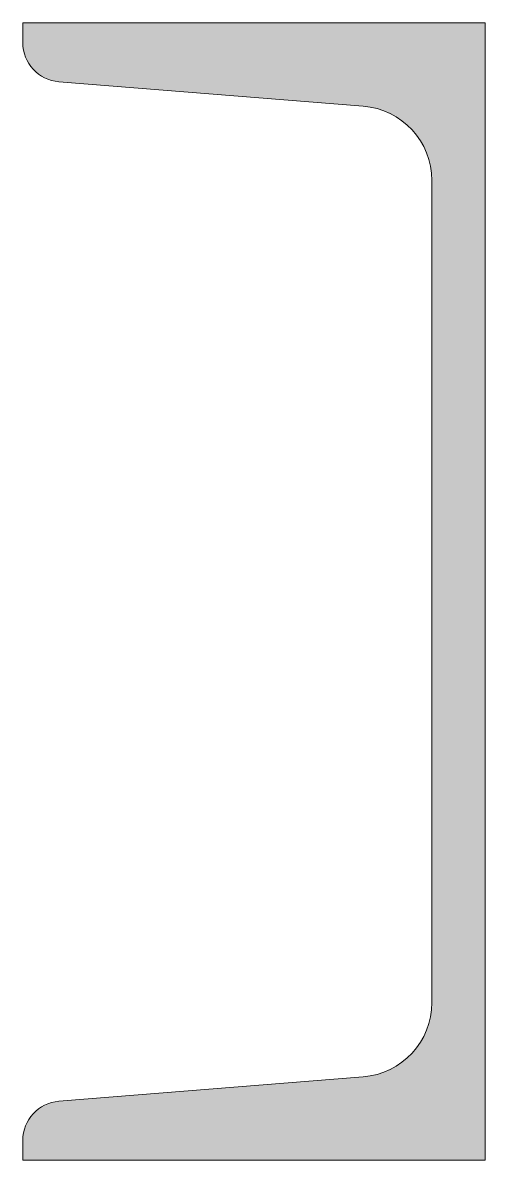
# Model space of a CAD drawing. Header units: metres. Extents: x -65 to 0, y 0 to 160.
import ezdxf

# ---------------------------------------------------------------- set-up
doc = ezdxf.new("R2010")
doc.units = ezdxf.units.M
doc.layers.add('A-DETL-GENF', color=92, linetype='Continuous', lineweight=18)

# ---------------------------------------------------------------- blocks, each defined once
blk = doc.blocks.new('28 UNP 160 - UNP 160-3344909-00_0 Basismaterialen')
at = {"layer": 'A-DETL-GENF'}
blk.add_hatch(color=256, dxfattribs=at).paths.add_polyline_path([(0, 0), (0, 160), (-65, 160), (-65, 157.18), (-64.83, 155.82), (-64.33, 154.56), (-63.54, 153.45), (-62.5, 152.57), (-61.27, 151.97), (-59.94, 151.7), (-17.16, 148.27), (-14.61, 147.75), (-12.27, 146.61), (-10.29, 144.93), (-8.77, 142.81), (-7.82, 140.39), (-7.5, 137.81), (-7.5, 22.19), (-7.82, 19.61), (-8.77, 17.19), (-10.29, 15.07), (-12.27, 13.39), (-14.61, 12.25), (-17.16, 11.73), (-59.94, 8.3), (-61.27, 8.03), (-62.5, 7.43), (-63.54, 6.55), (-64.33, 5.44), (-64.83, 4.18), (-65, 2.82), (-65, 0), (-5.31, 0)])
for p, q in [((0, 160), (-65, 160)), ((-65, 160), (-65, 157.18)), ((0, 0), (0, 160)), ((-59.94, 151.7), (-17.16, 148.27)), ((-7.5, 137.81), (-7.5, 22.19)), ((-17.16, 11.73), (-59.94, 8.3)), ((-65, 2.82), (-65, 0)), ((-65, 0), (0, 0))]:
    blk.add_line(p, q, dxfattribs=at)
for centre, radius, start, end in [((-59.5, 157.18), 5.5, 180, 265.4261), ((-18, 137.81), 10.5, 0, 85.4261), ((-18, 22.19), 10.5, 274.5739, 0), ((-59.5, 2.82), 5.5, 94.5739, 180)]:
    blk.add_arc(centre, radius, start, end, dxfattribs=at)

msp = doc.modelspace()

# ---------------------------------------------------------------- block references
msp.add_blockref('28 UNP 160 - UNP 160-3344909-00_0 Basismaterialen', (0, 0))

doc.saveas('drawing.dxf')
